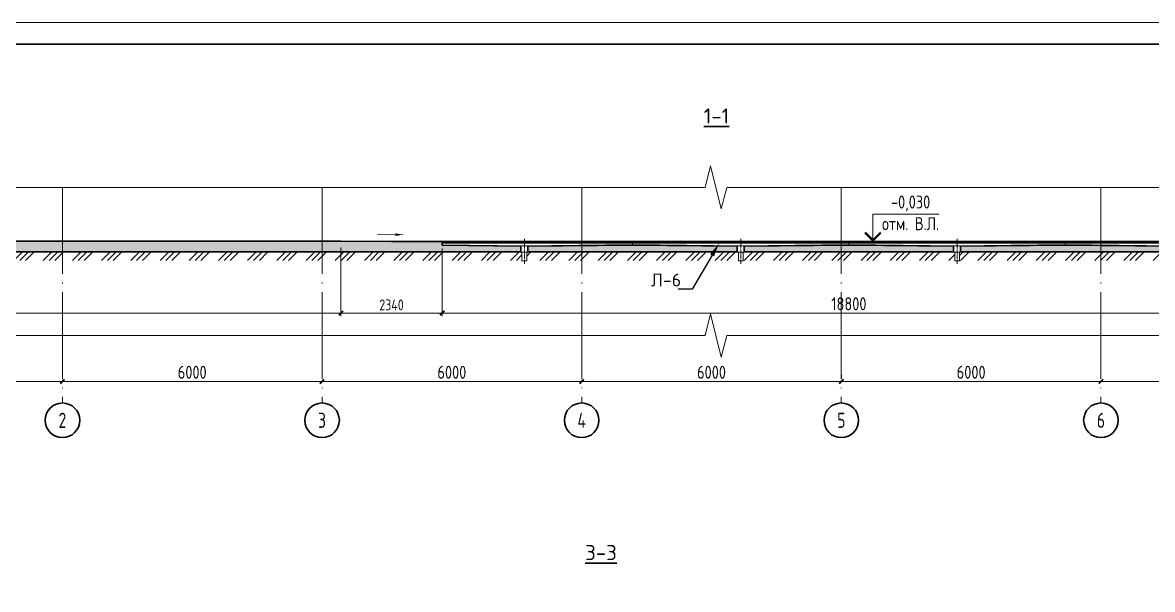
# Model space of a CAD drawing. Extents: x -965262 to 1142518, y -357520 to 71675.
# Drawn here: x 196679 to 222787, y -193779 to -180688 of the extents above; entities that cross this region are included whole.
import ezdxf
from ezdxf import colors
from ezdxf.entities.mleader import LeaderData, LeaderLine
from ezdxf.math import Vec2, Vec3

# ---------------------------------------------------------------- set-up
doc = ezdxf.new("R2010")
doc.units = 0
doc.header["$LTSCALE"] = 10
doc.linetypes.add('DOTE', pattern=[2.42, 2, -0.2, 0.02, -0.2])
doc.layers.get('0').update_dxf_attribs({"linetype": 'CONTINUOUS', "lineweight": 30})
doc.layers.get('Defpoints').update_dxf_attribs({"linetype": 'CONTINUOUS'})
doc.layers.add('DOTE', color=7, linetype='DOTE', lineweight=9)
doc.layers.add('полы', color=3, linetype='CONTINUOUS', lineweight=35)
doc.styles.add('GOST 2.304', font='isocpeur.ttf', dxfattribs={"width": 0.75, "height": 250})
doc.styles.get("Standard").update_dxf_attribs({"font": 'isocpeur.ttf', "height": 300})
doc.styles.add('ГОСТ 2м', font='isocpeur.ttf', dxfattribs={"width": 0.8, "height": 250})
doc.dimstyles.new('ГОСТ 2м', dxfattribs={"dimtxt": 250, "dimasz": 100, "dimexe": 75, "dimexo": 150, "dimgap": 62.5, "dimtad": 1, "dimdec": 0, "dimtxsty": 'ГОСТ 2м', "dimblk": 'ARCHTICK', "dimcen": 150, "dimdle": 75, "dimclrd": 256, "dimclre": 256, "dimclrt": 256, "dimadec": 0, "dimazin": 0, "dimtfac": 1, "dimtdec": 0, "dimtmove": 0, "dimatfit": 3, "dimldrblk": 'OBLIQUE', "dimfxl": 1, "dimlwd": 15, "dimlwe": 15, "dimarcsym": 0})

# ---------------------------------------------------------------- blocks, each defined once
blk = doc.blocks.new('_ArchTick')
at = {"color": 0, "linetype": 'ByBlock', "lineweight": 0, "const_width": 0.4}
blk.add_lwpolyline([(-0.5, -0.5), (0.5, 0.5)], dxfattribs=at)
blk = doc.blocks.new('*D1517')
at = {"lineweight": 15, "transparency": 16777216}
for p, q in [((227674, -188976), (221524, -188976)), ((221599, -188826), (221599, -188901)), ((227599, -188826), (227599, -188901))]:
    blk.add_line(p, q, dxfattribs=at)
at = {"layer": 'Defpoints', "color": 0, "lineweight": 15, "transparency": 16777216}
for p in [(221599, -188976, -3260), (221599, -188976), (227599, -188976)]:
    blk.add_point(p, dxfattribs=at)
at = {"lineweight": 15, "transparency": 16777216, "xscale": 100, "yscale": 100, "zscale": 100, "rotation": 180}
blk.add_blockref('_ArchTick', (221599, -188976), dxfattribs=at)
at = {"lineweight": 15, "transparency": 16777216, "xscale": 100, "yscale": 100, "zscale": 100}
blk.add_blockref('_ArchTick', (227599, -188976), dxfattribs=at)
at = {"lineweight": 15, "transparency": 16777216, "insert": (224599, -188764), "char_height": 250, "attachment_point": 5, "style": 'ГОСТ 2м'}
blk.add_mtext('{\\H1.2x;6000}', dxfattribs=at)
blk = doc.blocks.new('_Oblique')
at = {"color": 0, "linetype": 'ByBlock', "lineweight": -2}
blk.add_line((-0.5, -0.5), (0.5, 0.5), dxfattribs=at)
blk = doc.blocks.new('*D1518')
at = {"lineweight": 15, "transparency": 16777216}
for p, q in [((221674, -188976), (215524, -188976)), ((215599, -188826), (215599, -188901)), ((221599, -188826), (221599, -188901))]:
    blk.add_line(p, q, dxfattribs=at)
at = {"layer": 'Defpoints', "color": 0, "lineweight": 15, "transparency": 16777216}
for p in [(215599, -188976), (215599, -188976), (221599, -188976, 3260)]:
    blk.add_point(p, dxfattribs=at)
at = {"lineweight": 15, "transparency": 16777216, "xscale": 100, "yscale": 100, "zscale": 100, "rotation": 180}
blk.add_blockref('_ArchTick', (215599, -188976), dxfattribs=at)
at = {"lineweight": 15, "transparency": 16777216, "xscale": 100, "yscale": 100, "zscale": 100}
blk.add_blockref('_ArchTick', (221599, -188976), dxfattribs=at)
at = {"lineweight": 15, "transparency": 16777216, "insert": (218599, -188764), "char_height": 250, "attachment_point": 5, "style": 'ГОСТ 2м'}
blk.add_mtext('{\\H1.2x;6000}', dxfattribs=at)
blk = doc.blocks.new('*D1519')
at = {"lineweight": 15, "transparency": 16777216}
for p, q in [((215674, -188976), (209524, -188976)), ((209599, -188826), (209599, -188901)), ((215599, -188826), (215599, -188901))]:
    blk.add_line(p, q, dxfattribs=at)
at = {"layer": 'Defpoints', "color": 0, "lineweight": 15, "transparency": 16777216}
for p in [(209599, -188976), (209599, -188976), (215599, -188976)]:
    blk.add_point(p, dxfattribs=at)
at = {"lineweight": 15, "transparency": 16777216, "xscale": 100, "yscale": 100, "zscale": 100, "rotation": 180}
blk.add_blockref('_ArchTick', (209599, -188976), dxfattribs=at)
at = {"lineweight": 15, "transparency": 16777216, "xscale": 100, "yscale": 100, "zscale": 100}
blk.add_blockref('_ArchTick', (215599, -188976), dxfattribs=at)
at = {"lineweight": 15, "transparency": 16777216, "insert": (212599, -188764), "char_height": 250, "attachment_point": 5, "style": 'ГОСТ 2м'}
blk.add_mtext('{\\H1.2x;6000}', dxfattribs=at)
blk = doc.blocks.new('*D1520')
at = {"lineweight": 15, "transparency": 16777216}
for p, q in [((209674, -188976), (203524, -188976)), ((203599, -188826), (203599, -188901)), ((209599, -188826), (209599, -188901))]:
    blk.add_line(p, q, dxfattribs=at)
at = {"layer": 'Defpoints', "color": 0, "lineweight": 15, "transparency": 16777216}
for p in [(203599, -188976), (203599, -188976), (209599, -188976)]:
    blk.add_point(p, dxfattribs=at)
at = {"lineweight": 15, "transparency": 16777216, "xscale": 100, "yscale": 100, "zscale": 100, "rotation": 180}
blk.add_blockref('_ArchTick', (203599, -188976), dxfattribs=at)
at = {"lineweight": 15, "transparency": 16777216, "xscale": 100, "yscale": 100, "zscale": 100}
blk.add_blockref('_ArchTick', (209599, -188976), dxfattribs=at)
at = {"lineweight": 15, "transparency": 16777216, "insert": (206599, -188764), "char_height": 250, "attachment_point": 5, "style": 'ГОСТ 2м'}
blk.add_mtext('{\\H1.2x;6000}', dxfattribs=at)
blk = doc.blocks.new('*D1521')
at = {"lineweight": 15, "transparency": 16777216}
for p, q in [((203674, -188976), (197524, -188976)), ((197599, -188826), (197599, -188901)), ((203599, -188826), (203599, -188901))]:
    blk.add_line(p, q, dxfattribs=at)
at = {"layer": 'Defpoints', "color": 0, "lineweight": 15, "transparency": 16777216}
for p in [(197599, -188976), (197599, -188976), (203599, -188976)]:
    blk.add_point(p, dxfattribs=at)
at = {"lineweight": 15, "transparency": 16777216, "xscale": 100, "yscale": 100, "zscale": 100, "rotation": 180}
blk.add_blockref('_ArchTick', (197599, -188976), dxfattribs=at)
at = {"lineweight": 15, "transparency": 16777216, "xscale": 100, "yscale": 100, "zscale": 100}
blk.add_blockref('_ArchTick', (203599, -188976), dxfattribs=at)
at = {"lineweight": 15, "transparency": 16777216, "insert": (200599, -188764), "char_height": 250, "attachment_point": 5, "style": 'ГОСТ 2м'}
blk.add_mtext('{\\H1.2x;6000}', dxfattribs=at)
blk = doc.blocks.new('*D1522')
at = {"lineweight": 15, "transparency": 16777216}
for p, q in [((197674, -188976), (191524, -188976)), ((191599, -188826), (191599, -188901)), ((197599, -188826), (197599, -188901))]:
    blk.add_line(p, q, dxfattribs=at)
at = {"layer": 'Defpoints', "color": 0, "lineweight": 15, "transparency": 16777216}
for p in [(191599, -188976), (191599, -188976), (197599, -188976)]:
    blk.add_point(p, dxfattribs=at)
at = {"lineweight": 15, "transparency": 16777216, "xscale": 100, "yscale": 100, "zscale": 100, "rotation": 180}
blk.add_blockref('_ArchTick', (191599, -188976), dxfattribs=at)
at = {"lineweight": 15, "transparency": 16777216, "xscale": 100, "yscale": 100, "zscale": 100}
blk.add_blockref('_ArchTick', (197599, -188976), dxfattribs=at)
at = {"lineweight": 15, "transparency": 16777216, "insert": (194599, -188764), "char_height": 250, "attachment_point": 5, "style": 'ГОСТ 2м'}
blk.add_mtext('{\\H1.2x;6000}', dxfattribs=at)
blk = doc.blocks.new('*D1560')
at = {"lineweight": 15, "ltscale": 50, "transparency": 16777216}
for p, q in [((185289, -185885), (185289, -187471)), ((204034, -185885), (204034, -187471)), ((185214, -187396), (204109, -187396))]:
    blk.add_line(p, q, dxfattribs=at)
at = {"layer": 'Defpoints', "color": 0, "lineweight": 15, "ltscale": 50, "transparency": 16777216}
for p in [(185289, -185735, 4024), (204034, -185735, -986), (204034, -187396)]:
    blk.add_point(p, dxfattribs=at)
at = {"lineweight": 15, "ltscale": 50, "transparency": 16777216, "xscale": 100, "yscale": 100, "zscale": 100, "rotation": 180}
blk.add_blockref('_ArchTick', (185289, -187396), dxfattribs=at)
at = {"lineweight": 15, "ltscale": 50, "transparency": 16777216, "xscale": 100, "yscale": 100, "zscale": 100}
blk.add_blockref('_ArchTick', (204034, -187396), dxfattribs=at)
at = {"lineweight": 15, "ltscale": 50, "transparency": 16777216, "insert": (194661, -187183), "char_height": 250, "attachment_point": 5, "style": 'ГОСТ 2м'}
blk.add_mtext('{\\H1.2x;18745}', dxfattribs=at)
blk = doc.blocks.new('Л-6-1')
at = {"lineweight": 15, "ltscale": 50}
for p, q in [((-878814, 886211), (-860014, 886211)), ((-878814, 886211), (-878814, 886135)), ((-878814, 886201), (-860014, 886201)), ((-878814, 886181), (-860014, 886181)), ((-878814, 886145), (-876914, 886126)), ((-878814, 886135), (-876994, 886117)), ((-876914, 886211), (-876914, 886126, 3)), ((-874414, 886151), (-876914, 886126)), ((-874414, 886141), (-876834, 886117)), ((-874414, 886211), (-874414, 886141)), ((-874414, 886151), (-871914, 886126)), ((-874414, 886141), (-871994, 886117)), ((-871914, 886211), (-871914, 886126, 3)), ((-869414, 886151), (-871914, 886126)), ((-869414, 886141), (-871834, 886117)), ((-869414, 886211), (-869414, 886141)), ((-869414, 886151), (-866914, 886126)), ((-869414, 886141), (-866994, 886117)), ((-866914, 886211), (-866914, 886126, 3)), ((-864414, 886151), (-866914, 886126)), ((-864414, 886141), (-866834, 886117)), ((-864414, 886211), (-864414, 886141)), ((-864414, 886151), (-861914, 886126)), ((-864414, 886141), (-861994, 886117)), ((-861914, 886211), (-861914, 886126, 3)), ((-860014, 886145), (-861914, 886126)), ((-860014, 886135), (-861834, 886117)), ((-860014, 886211), (-860014, 886135))]:
    blk.add_line(p, q, dxfattribs=at)
at = {"lineweight": 15}
for p, q in [((-876994, 886117), (-876994, 885976)), ((-876834, 886117), (-876834, 885976)), ((-871994, 886117), (-871994, 885976)), ((-871834, 886117), (-871834, 885976)), ((-866994, 886117), (-866994, 885976)), ((-866834, 886117), (-866834, 885976)), ((-861994, 886117), (-861994, 885976)), ((-861834, 886117), (-861834, 885976)), ((-876834, 885976), (-876994, 885976)), ((-876969, 885976), (-876969, 885774)), ((-876859, 885976), (-876859, 885774)), ((-871834, 885976), (-871994, 885976)), ((-871969, 885976), (-871969, 885774)), ((-871859, 885976), (-871859, 885774)), ((-866834, 885976), (-866994, 885976)), ((-866969, 885976), (-866969, 885774)), ((-866859, 885976), (-866859, 885774)), ((-861834, 885976), (-861994, 885976)), ((-861969, 885976), (-861969, 885774)), ((-861859, 885976), (-861859, 885774)), ((-876859, 885774), (-876969, 885774)), ((-871859, 885774), (-871969, 885774)), ((-866859, 885774), (-866969, 885774)), ((-861859, 885774), (-861969, 885774))]:
    blk.add_line(p, q, dxfattribs=at)
for centre in [(-876913, 885741, 3), (-871913, 885741, 3), (-866913, 885741, 3), (-861913, 885741, 3)]:
    blk.add_arc(centre, 385, 78.1378, 102.1487, dxfattribs=at)
at = {"layer": 'DOTE', "ltscale": 5}
for p, q in [((-876914, 886282), (-876914, 885706)), ((-871914, 886282), (-871914, 885706)), ((-866914, 886282), (-866914, 885706)), ((-861914, 886282), (-861914, 885706))]:
    blk.add_line(p, q, dxfattribs=at)
blk = doc.blocks.new('*D1561')
at = {"lineweight": 15, "ltscale": 50, "transparency": 16777216}
for p, q in [((204034, -185885), (204034, -187471)), ((206374, -185905), (206374, -187471)), ((203959, -187396), (206449, -187396))]:
    blk.add_line(p, q, dxfattribs=at)
at = {"layer": 'Defpoints', "color": 0, "lineweight": 15, "ltscale": 50, "transparency": 16777216}
for p in [(204034, -185735, -986), (206374, -185755, 1451), (206374, -187396)]:
    blk.add_point(p, dxfattribs=at)
at = {"lineweight": 15, "ltscale": 50, "transparency": 16777216, "xscale": 100, "yscale": 100, "zscale": 100, "rotation": 180}
blk.add_blockref('_ArchTick', (204034, -187396), dxfattribs=at)
at = {"lineweight": 15, "ltscale": 50, "transparency": 16777216, "xscale": 100, "yscale": 100, "zscale": 100}
blk.add_blockref('_ArchTick', (206374, -187396), dxfattribs=at)
at = {"lineweight": 15, "ltscale": 50, "transparency": 16777216, "insert": (205204, -187208), "char_height": 250, "attachment_point": 5, "style": 'ГОСТ 2м'}
blk.add_mtext('2340', dxfattribs=at)
blk = doc.blocks.new('*D1562')
at = {"lineweight": 15, "ltscale": 50, "transparency": 16777216}
for p, q in [((206374, -185905), (206374, -187471)), ((225174, -185905), (225174, -187471)), ((206299, -187396), (225249, -187396))]:
    blk.add_line(p, q, dxfattribs=at)
at = {"layer": 'Defpoints', "color": 0, "lineweight": 15, "ltscale": 50, "transparency": 16777216}
for p in [(206374, -185755, 1451), (225174, -185755, 1451), (225174, -187396)]:
    blk.add_point(p, dxfattribs=at)
at = {"lineweight": 15, "ltscale": 50, "transparency": 16777216, "xscale": 100, "yscale": 100, "zscale": 100, "rotation": 180}
blk.add_blockref('_ArchTick', (206374, -187396), dxfattribs=at)
at = {"lineweight": 15, "ltscale": 50, "transparency": 16777216, "xscale": 100, "yscale": 100, "zscale": 100}
blk.add_blockref('_ArchTick', (225174, -187396), dxfattribs=at)
at = {"lineweight": 15, "ltscale": 50, "transparency": 16777216, "insert": (215774, -187183), "char_height": 250, "attachment_point": 5, "style": 'ГОСТ 2м'}
blk.add_mtext('{\\H1.2x;18800}', dxfattribs=at)

msp = doc.modelspace()

# ---------------------------------------------------------------- hatches: boundary and pattern name
at = {"lineweight": 15, "ltscale": 50}
h = msp.add_hatch(dxfattribs=at)
h.set_pattern_fill('MCSHATCHBG', color=256, scale=30, style=0, pattern_type=2)
h.set_pattern_definition([(45, (240805.04, -185734.75), (-337.5, 337.5), []), (45, (240940.04, -185734.75), (-337.5, 337.5), []), (45, (240400.04, -185734.75), (-337.5, 337.5), [])])
h.paths.add_polyline_path([(185088.6, -187913.9), (185088.6, -186934.8), (184595.8, -186934.8), (184595.8, -186734.8), (185288.6, -186734.8), (185288.6, -187913.9)])
h.paths.add_polyline_path([(185588.6, -187913.9), (185588.6, -185984.8), (208194.3, -185984.8), (208194.3, -185990.7), (208219.3, -185990.7), (208219.3, -186184.8), (185788.6, -186184.8), (185788.6, -187913.9), (185598.6, -187913.9)])
h.paths.add_polyline_path([(208329.3, -186184.8), (208329.3, -185990.7), (208354.3, -185990.7), (208354.3, -185984.8), (213194.3, -185984.8), (213194.3, -185990.7), (213219.3, -185990.7), (213219.3, -186184.8)])
h.paths.add_polyline_path([(213329.3, -186184.8), (213329.3, -185990.7), (213354.3, -185990.7), (213354.3, -185984.8), (218194.3, -185984.8), (218194.3, -185990.7), (218219.3, -185990.7), (218219.3, -186184.8)])
h.paths.add_polyline_path([(218329.3, -186184.8), (218329.3, -185990.7), (218354.3, -185990.7), (218354.3, -185984.8), (223194.3, -185984.8), (223194.3, -185990.7), (223219.3, -185990.7), (223219.3, -186184.8), (218329.3, -186184.8)])
h.paths.add_polyline_path([(223329.3, -186184.5), (223329.3, -185990.7), (223354.3, -185990.7), (223354.3, -185984.8), (230518.8, -185984.8), (230518.8, -186184.8), (223329.3, -186184.8)])
h.paths.add_polyline_path([(230678.8, -186184.8), (230678.8, -185984.8), (237218.8, -185984.8), (237218.8, -186184.8), (230678.8, -186184.8)])
h.paths.add_polyline_path([(237378.8, -186184.8), (237378.8, -185984.8), (239813.6, -185984.8), (239813.6, -187913.9), (239613.6, -187913.9), (239613.6, -186184.8), (237378.8, -186184.8)])
h.paths.add_polyline_path([(240213.6, -187913.9), (240213.6, -185884.8), (240805, -185884.8), (240805, -186084.8), (240413.6, -186084.8), (240413.6, -187913.9)])
h.paths.add_polyline_path([(240805, -185884.8), (240805, -185884.8), (240805, -186084.8), (240805, -186084.8)])
at = {"layer": 'полы', "lineweight": 15, "ltscale": 50}
h = msp.add_hatch(dxfattribs=at)
h.set_pattern_fill('ANSI35', color=256, scale=40, angle=90, style=0)
h.set_pattern_definition([(135, (-2733454.96, -38335.16), (-179.605122, -179.605122), []), (135, (-2733454.96, -38155.55), (-179.605122, -179.605122), [317.5, -63.5, 0, -63.5])])
h.paths.add_polyline_path([(239813.6, -185734.8), (237471.3, -185754.8), (237471.3, -185764.8), (237453.8, -185764.8), (237453.8, -185784.8), (237433.8, -185784.8), (237433.8, -185814.8), (237398.8, -185818.9), (237398.8, -185965.3), (237378.8, -185965.3), (237378.8, -185984.8), (239813.6, -185984.8)])
h.paths.add_polyline_path([(237198.8, -185818.9), (237163.8, -185814.8), (237163.8, -185784.8), (237143.8, -185784.8), (237143.8, -185764.8), (237126.3, -185764.8), (237126.3, -185754.8), (233933.8, -185734.8), (230771.3, -185754.8), (230771.3, -185764.8), (230753.8, -185764.8), (230753.8, -185784.8), (230733.8, -185784.8), (230733.8, -185814.8), (230698.8, -185818.9), (230698.8, -185965.3), (230678.8, -185965.3), (230678.8, -185984.8), (237218.8, -185984.8), (237218.8, -185965.3), (237198.8, -185965.3)])
h.paths.add_polyline_path([(230498.8, -185818.9), (230463.8, -185814.8), (230463.8, -185784.8), (230443.8, -185784.8), (230443.8, -185764.8), (230426.3, -185764.8), (230426.3, -185754.8), (227273.8, -185734.8), (225174.3, -185754.8), (225174.3, -185830.8), (223354.3, -185848.8), (223354.3, -185984.8), (230518.8, -185984.8), (230518.8, -185965.3), (230498.8, -185965.3)])
h.paths.add_polyline_path([(223194.3, -185849.4), (220774.3, -185824.8), (218354.3, -185849), (218354.3, -185984.8), (223194.3, -185984.8)])
h.paths.add_polyline_path([(218194.3, -185849.4), (215774.3, -185824.8), (213354.3, -185849), (213354.3, -185984.8), (218194.3, -185984.8)])
h.paths.add_polyline_path([(213194.3, -185849), (210774.3, -185824.8), (208354.3, -185849), (208354.3, -185984.8), (213194.3, -185984.8)])
h.paths.add_polyline_path([(208194.3, -185849.4), (206374.3, -185830.8), (206374.3, -185754.8), (204033.8, -185734.8), (185288.6, -185734.8), (185288.6, -185884.8), (185588.6, -185884.8), (185588.6, -185984.8), (208194.3, -185984.8)])

# ---------------------------------------------------------------- linework, layer by layer
at = {"color": 5, "lineweight": 15, "ltscale": 10, "extrusion": (-1.22465e-16, -1, 0)}
for p, q in [((184595.8, -184492.7, 9801.8), (212450.4, -184492.7, 9801.8)), ((212950.4, -184492.7, 9801.8), (240805, -184492.7, 9801.8)), ((184595.8, -187913.9, 9801.8), (212450.4, -187913.9, 9801.8)), ((212950.4, -187913.9, 9801.8), (240805, -187913.9, 9801.8))]:
    msp.add_line(p, q, dxfattribs=at)
at = {"lineweight": 15}
msp.add_line((216329.3, -185754.8, 11321.1), (216329.3, -185115.1, 11321.1), dxfattribs=at)
at = {"lineweight": 15, "ltscale": 0.3}
msp.add_line((217862.9, -185115.1, 11321.1), (216329.3, -185115.1, 11321.1), dxfattribs=at)
at = {"lineweight": 15, "ltscale": 50}
msp.add_line((205469.1, -185586.9, 8314.4), (204881.1, -185580.1, 8314.4), dxfattribs=at)
at = {"lineweight": 15, "elevation": 9801.8}
msp.add_lwpolyline([(265267.6, -180687.8), (179667.6, -180687.8), (179667.6, -240087.8), (265267.6, -240087.8)], close=True, dxfattribs=at)
at = {"elevation": 9801.8}
msp.add_lwpolyline([(264767.6, -181187.8), (181667.6, -181187.8), (181667.6, -239587.8), (264767.6, -239587.8)], close=True, dxfattribs=at)
at = {"color": 5, "lineweight": 15, "ltscale": 10, "elevation": 9801.8}
for points in [[(212450.4, -184492.7), (212575.4, -183992.7)], [(212575.4, -183992.7), (212825.4, -184992.7)], [(212825.4, -184992.7), (212950.4, -184492.7)], [(212450.4, -187913.9), (212575.4, -187413.9)], [(212575.4, -187413.9), (212825.4, -188413.9)], [(212825.4, -188413.9), (212950.4, -187913.9)]]:
    msp.add_lwpolyline(points, dxfattribs=at)
at = {"lineweight": 15, "const_width": 50, "elevation": 11321.1}
msp.add_lwpolyline([(216511.7, -185537.1), (216329.3, -185719.4), (216147, -185537.1)], dxfattribs=at)
at = {"lineweight": 15, "ltscale": 50}
msp.add_solid([(205288.7, -185614.6, 8314.4), (205289.5, -185554.6, 8314.4), (205469.1, -185586.9, 8314.4)], dxfattribs=at)
at = {"layer": 'DOTE', "color": 7, "ltscale": 100, "extrusion": (0, -1, 0)}
for p, q in [((197598.6, -184492.7, 9801.8), (197598.6, -189468.6, 9801.8)), ((203598.6, -184492.7, 9801.8), (203598.6, -189468.6, 9801.8)), ((209598.6, -184492.7, 9801.8), (209598.6, -189468.6, 9801.8)), ((215598.6, -184492.7, 9801.8), (215598.6, -189468.6, 9801.8)), ((221598.6, -184492.7, 9801.8), (221598.6, -189468.6, 9801.8))]:
    msp.add_line(p, q, dxfattribs=at)
at = {"layer": 'DOTE', "color": 7, "linetype": 'Continuous', "lineweight": 30}
for centre in [(197598.6, -189873.7, 9801.8), (203598.6, -189873.7, 9801.8), (209598.6, -189873.7, 9801.8), (215598.6, -189873.7, 9801.8), (221598.6, -189873.7, 9801.8)]:
    msp.add_circle(centre, 400, dxfattribs=at)
at = {"layer": 'полы', "ltscale": 50}
for p, q in [((204033.8, -185734.8, 8816.3), (185288.6, -185734.8, 13825.9)), ((204033.8, -185734.8, 8816.3), (206374.3, -185754.8, 11253.1)), ((206374.3, -185754.8, 11253.1), (206374.3, -185830.8, 11253.1)), ((206374.3, -185830.8, 11253.1), (208194.3, -185849.4, 11253.1)), ((208194.3, -185849.4, 11253.1), (208194.3, -185984.8, 13061.6)), ((208354.3, -185849, 11253.1), (210774.3, -185824.8, 11253.1)), ((208354.3, -185984.8, 13061.6), (208354.3, -185849, 11253.1)), ((210774.3, -185824.8, 11253.1), (213194.3, -185849, 11253.1)), ((213194.3, -185849, 11253.1), (213194.3, -185984.8, 13061.6)), ((213354.3, -185849, 11255.7), (215774.3, -185824.8, 11253.1)), ((213354.3, -185984.8, 13061.6), (213354.3, -185849, 11255.7)), ((215774.3, -185824.8, 11253.1), (218194.3, -185849.4, 11253.1)), ((218194.3, -185849.4, 11253.1), (218194.3, -185984.8, 13061.6)), ((218354.3, -185849, 11253.1), (220774.3, -185824.8, 11253.1)), ((218354.3, -185984.8, 13061.6), (218354.3, -185849, 11253.1)), ((220774.3, -185824.8, 11253.1), (223194.3, -185849.4, 11253.1)), ((208194.3, -185984.8, 13061.6), (185588.6, -185984.8, 13061.6)), ((213194.3, -185984.8, 13061.6), (208354.3, -185984.8, 13061.6)), ((218194.3, -185984.8, 13061.6), (213354.3, -185984.8, 13061.6)), ((223194.3, -185984.8, 13061.6), (218354.3, -185984.8, 13061.6))]:
    msp.add_line(p, q, dxfattribs=at)
at = {"layer": 'полы', "lineweight": 0, "ltscale": 50}
msp.add_line((204033.8, -185734.8, 8816.3), (239813.6, -185734.8, 11253.1), dxfattribs=at)

# ---------------------------------------------------------------- block references
msp.add_blockref('Л-6-1', (1085188.2, -1071966.2, 11253.1))

# ---------------------------------------------------------------- texts
at = {"insert": (217200.2, -185082.3, 11321.1), "char_height": 300, "width": 1670.673, "attachment_point": 5, "style": 'GOST 2.304'}
msp.add_mtext('{\\W0.8;-0,030\\Pотм. В.Л.}', dxfattribs=at)
at = {"layer": 'DOTE', "linetype": 'Continuous', "lineweight": 30, "ltscale": 100, "char_height": 350, "width": 800, "attachment_point": 5, "style": 'GOST 2.304'}
for s, insert in [('{\\W1;\\L\\C5;1-1}', (212714, -182845.1, -7970.9)), ('{\\W1;\\L\\C5;3-3}', (210046.3, -192928.5, -7970.9))]:
    msp.add_mtext(s, dxfattribs=dict(at, insert=insert))
at = {"layer": 'DOTE', "color": 7, "linetype": 'Continuous', "lineweight": 30, "ltscale": 100, "char_height": 350, "width": 800, "attachment_point": 5, "style": 'GOST 2.304'}
for s, insert in [('2', (197598.6, -189873.7, 9801.8)), ('3', (203598.6, -189873.7, 9801.8)), ('4', (209598.6, -189873.7, 9801.8)), ('5', (215598.6, -189873.7, 9801.8)), ('6', (221598.6, -189873.7, 9801.8))]:
    msp.add_mtext(s, dxfattribs=dict(at, insert=insert))

# ---------------------------------------------------------------- dimensions: what is measured, and where the dimension line sits
at = {"lineweight": 15, "ltscale": 50}
for base, p1, p2, picture, middle in [((204033.8, -187395.7, 9801.8), (185288.6, -185734.8, 13825.9), (204033.8, -185734.8, 8816.3), '*D1560', (194661.2, -187183.2, 9801.8)), ((225174.3, -187395.7, 9801.8), (206374.3, -185754.8, 11253.1), (225174.3, -185754.8, 11253.1), '*D1562', (215774.3, -187183.2, 9801.8))]:
    dim = msp.add_linear_dim(base=base, p1=p1, p2=p2, text='{\\H1.2x;<>}', dimstyle='ГОСТ 2м', dxfattribs=at)
    dim.commit()
    dim.dimension.update_dxf_attribs({"geometry": picture, "text_midpoint": middle})
dim = msp.add_linear_dim(base=(206374.3097, -187395.6503, 9801.825), p1=(204033.8139, -185734.7531, 8816.2575), p2=(206374.3097, -185754.7531, 11253.115), dimstyle='ГОСТ 2м', dxfattribs=at)
dim.commit()
dim.dimension.update_dxf_attribs({"geometry": '*D1561', "text_midpoint": (205204.0618, -187208.1503, 9801.825)})
at = {"lineweight": 15}
for base, p1, p2, picture, middle in [((191598.6, -188976.4, 9801.8), (197598.6, -188976.4, 9801.8), (191598.6, -188976.4, 9801.8), '*D1522', (194598.6, -188763.9, 9801.8)), ((197598.6, -188976.4, 9801.8), (203598.6, -188976.4, 9801.8), (197598.6, -188976.4, 9801.8), '*D1521', (200598.6, -188763.9, 9801.8)), ((203598.6, -188976.4, 9801.8), (209598.6, -188976.4, 9801.8), (203598.6, -188976.4, 9801.8), '*D1520', (206598.6, -188763.9, 9801.8)), ((209598.6, -188976.4, 9801.8), (215598.6, -188976.4, 9801.8), (209598.6, -188976.4, 9801.8), '*D1519', (212598.6, -188763.9, 9801.8)), ((215598.6, -188976.4, 9801.8), (221598.6, -188976.4, 13061.6), (215598.6, -188976.4, 9801.8), '*D1518', (218598.6, -188763.9, 9801.8)), ((221598.6, -188976.4, 13061.6), (227598.6, -188976.4, 13061.6), (221598.6, -188976.4, 9801.8), '*D1517', (224598.6, -188763.9, 13061.6))]:
    dim = msp.add_linear_dim(base=base, p1=p1, p2=p2, text='{\\H1.2x;<>}', dimstyle='ГОСТ 2м', dxfattribs=at)
    dim.commit()
    dim.dimension.update_dxf_attribs({"geometry": picture, "text_midpoint": middle})

# ---------------------------------------------------------------- leaders
at = {"color": 5, "lineweight": 15}
ml = msp.add_multileader_mtext('Standard', dxfattribs=at)
ml.set_content('Л-6', color=5)
ml.set_leader_properties()
ml.build(insert=Vec2(0, 0))
ml.multileader.update_dxf_attribs({"has_text_frame": 1, "text_right_attachment_type": 6, "dogleg_length": 36, "arrow_head_size": 320})
ctx = ml.context
ctx.base_point, ctx.char_height, ctx.arrow_head_size, ctx.landing_gap_size, ctx.plane_origin = Vec3(211281.3, -186633.1, 11253.1), 300, 320, 16, Vec3(195445.6, -196509.3, 11253.1)
ctx.right_attachment, ctx.text_align_type = 6, 2
notes = []
notes.append((ctx, [(1, (1, 1, 0), (212153.7, -186843.1, 11253.1), (-1, 0), 240.3, [(0, [(212773.8, -185784.8, 11253.1)], 0, [])])]))
ctx.mtext.insert, ctx.mtext.width, ctx.mtext.defined_height, ctx.mtext.alignment, ctx.mtext.flow_direction = Vec3(211897.3, -186483.1, 11253.1), 71.987, 8690.9, 3, 5
for ctx, leaders in notes:
    for number, flags, end, landing, length, lines in leaders:
        leader = LeaderData()
        leader.index, (leader.has_last_leader_line, leader.has_dogleg_vector, leader.attachment_direction) = number, flags
        leader.last_leader_point, leader.dogleg_vector, leader.dogleg_length = Vec3(end), Vec3(landing), length
        for number, points, colour, breaks in lines:
            line = LeaderLine()
            line.index, line.vertices, line.color, line.breaks = number, Vec3.list(points), colors.encode_raw_color(colour), breaks
            leader.lines.append(line)
        ctx.leaders.append(leader)

doc.saveas('drawing.dxf')
